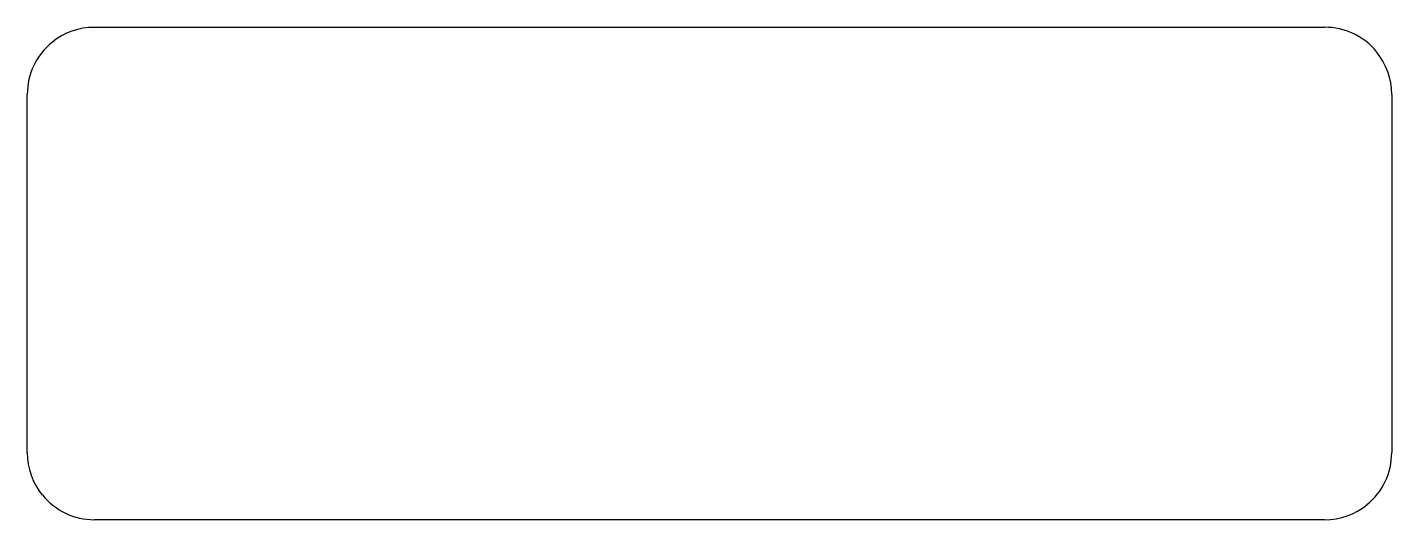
# Model space of a CAD drawing. Extents: x 0.4 to 16.5, y -5.6 to 0.3.
import ezdxf

# ---------------------------------------------------------------- set-up
doc = ezdxf.new("R2010")
doc.units = 0
doc.layers.add('DEFAULT_255_2_778', color=255, linetype='CONTINUOUS')

msp = doc.modelspace()

# ---------------------------------------------------------------- linework, layer by layer
at = {"layer": 'DEFAULT_255_2_778'}
for p, q in [((1.191, 0.265), (15.743, 0.265)), ((0.397, -4.763), (0.397, -0.529)), ((16.537, -0.529), (16.537, -4.763)), ((15.743, -5.556), (1.191, -5.556))]:
    msp.add_line(p, q, dxfattribs=at)
for centre, radius, start, end in [((1.189, -0.527), 0.791, 89.854, 129.1684), ((15.745, -0.527), 0.792, 39.4792, 90.1479), ((1.188, -0.527), 0.791, 129.1313, 180.1451), ((15.745, -0.527), 0.791, 359.8534, 39.5154), ((1.188, -4.765), 0.791, 179.854, 219.1684), ((15.745, -4.765), 0.791, 309.1282, 0.1454), ((1.189, -4.765), 0.791, 219.1313, 270.1451), ((15.745, -4.765), 0.791, 269.8524, 309.1642)]:
    msp.add_arc(centre, radius, start, end, dxfattribs=at)

doc.saveas('drawing.dxf')
